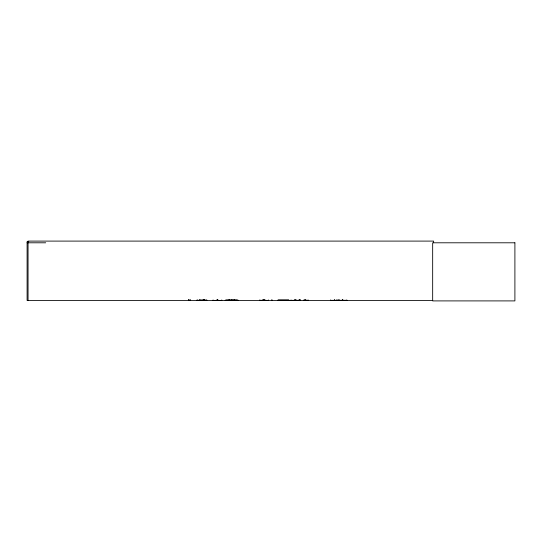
<?xml version="1.0" encoding="UTF-8"?>
<svg xmlns="http://www.w3.org/2000/svg" width="542" height="542" viewBox="0 0 542 542"><rect width="100%" height="100%" fill="white"/><g stroke="black" fill="none" stroke-linecap="round" stroke-linejoin="round"><path stroke-width="0.81" d="M225.154 300.417L238.175 300.37M300.248 300.356L300.302 299.977M330.342 300.356L346.833 300.295M28.794 241.705L27.1 241.705L27.1 300.417L432.773 300.417M27.1 242.796L45.691 242.796M226.251 300.038L237.098 300.038M278.005 300.038L288.859 300.038M226.231 300.193L237.125 300.18M277.985 300.193L288.879 300.193M259.801 300.295L268.52 300.397L268.52 299.936M277.999 300.383L288.872 300.383M300.302 300.295L290.993 300.356L290.993 299.936M304.096 299.977L308.513 300.397M263.642 300.417L263.697 299.936L263.818 300.356M308.188 300.356L308.134 299.977L308.08 300.417M294.997 300.356L294.909 299.936M433.62 242.796L433.62 241.095L28.055 241.095L28.055 300.417M346.833 299.936L346.833 300.417M342.937 299.936L342.937 300.417M342.625 299.814L342.625 300.417M342.327 299.814L342.327 300.417M339.143 299.814L339.143 300.417M338.913 299.814L338.913 300.417M338.12 299.936L338.12 300.417M337.171 299.936L337.171 300.417M336.399 299.936L336.399 300.417M334.658 299.814L334.658 300.417M334.428 299.814L334.428 300.417M330.634 299.936L330.634 300.417M305.275 299.814L305.275 300.417M305.132 299.814L305.132 300.417M304.042 299.936L304.042 300.417M300.356 299.936L300.356 300.417M299.706 299.936L299.706 300.417M299.265 299.814L299.265 300.417M299.123 299.814L299.123 300.417M296.318 299.936L296.318 300.417M295.498 299.814L295.498 300.417M295.2 299.814L295.2 300.417M294.435 299.814L294.435 300.417M272.07 299.814L272.07 300.417M271.596 299.936L271.569 300.417M264.936 299.692L264.936 300.417M264.313 299.814L264.313 300.417M264.008 299.814L264.008 300.417M263.243 299.692L263.243 300.417M262.701 299.814L262.701 300.417M259.801 299.936L259.801 300.417M237.816 299.936L237.816 300.417M234.313 299.814L234.313 300.417M234.11 299.814L234.11 300.417M232.057 299.936L232.057 300.417M231.278 299.936L231.278 300.417M229.225 299.814L229.225 300.417M229.022 299.814L229.022 300.417M225.519 299.936L225.519 300.417M221.78 299.936L221.773 300.417L213.053 300.397L213.06 299.936M217.965 299.814L217.972 300.417M217.566 299.814L217.572 300.417M217.511 299.692L217.511 300.417M217.261 299.814L217.274 300.417M217.03 299.936L217.03 300.417M216.969 299.936L216.969 300.417M206.807 299.936L206.807 300.417M206.312 299.936L206.312 300.417M205.133 299.692L205.133 300.417M204.74 299.936L204.74 300.417M204.273 299.936L204.253 300.417M204.171 299.936L204.171 300.417M203.9 299.692L203.9 300.417M203.684 299.936L203.684 300.417M203.609 299.936L203.582 300.417M203.108 299.936L203.108 300.417M202.803 299.936L202.803 300.417M202.308 299.936L202.308 300.417M201.509 299.936L201.509 300.417M201.014 299.936L201.014 300.417M200.743 299.936L200.743 300.417M200.174 299.936L200.276 300.417M199.686 299.936L199.605 300.417L199.578 299.936M199.11 299.936L199.11 300.417M197.512 299.936L197.512 300.417M197.017 299.936L197.017 300.417M190.154 299.692L190.154 300.417M189.951 299.692L189.951 300.417M188.724 299.692L188.724 300.417M188.453 299.692L188.453 300.417M514.9 242.796L432.665 242.796L432.665 300.905L514.9 300.905L514.9 242.796"/></g></svg>
